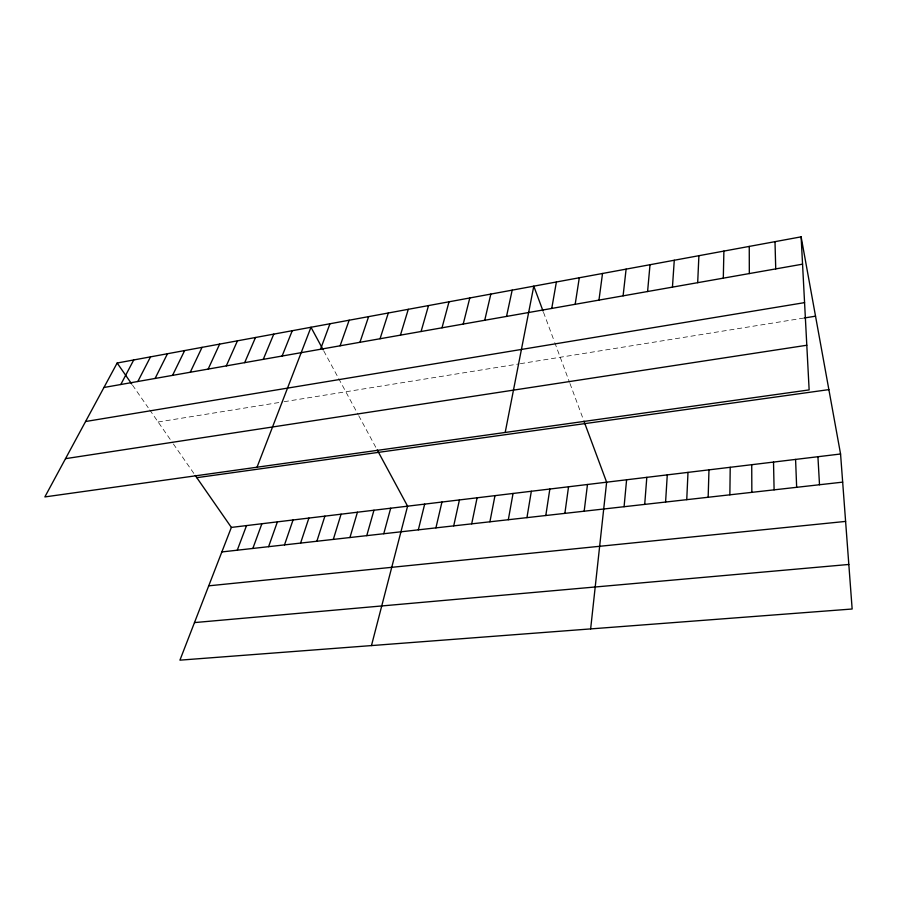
<?xml version="1.0" encoding="UTF-8"?>
<svg xmlns="http://www.w3.org/2000/svg" width="897" height="897" viewBox="0 0 897 897"><rect width="100%" height="100%" fill="white"/><g stroke="black" fill="none" stroke-linecap="round" stroke-linejoin="round"><path stroke-width="0.67" stroke-dasharray="4.49 3.36" d="M158.119 421.982L282.802 401.912M284.147 401.699L518.993 363.902M520.361 363.677L804.486 317.953M132.509 385.127L148.207 407.72M149.732 409.907L172.616 442.849M173.368 443.937L194.47 474.3M323.772 350.951L337.407 376.202M338.696 378.601L358.094 414.515M358.733 415.692L376.549 448.702M543.515 312.324L553.853 340.154M554.761 342.598L569.483 382.212M569.965 383.512L583.499 419.919"/><path stroke-width="1.35" d="M729.866 494.819L730.214 467.292M723.307 278.16L723.89 251.093M708.159 497.263L708.978 469.849M686.743 499.674L687.999 472.383M697.687 282.678L698.898 255.701M665.585 502.051L667.278 474.872M672.447 287.13L674.275 260.242M644.708 504.394L646.815 477.339M647.589 291.525L650.011 264.716M624.077 506.715L626.599 479.772M590.641 628.909L606.63 482.182L583.947 421.153M623.101 295.842L626.106 269.134M584.171 511.2L587.479 484.492M598.961 300.103L602.526 273.484M564.875 513.376L568.541 486.768M545.802 515.517L549.839 489.033M575.179 304.307L579.294 277.767M526.943 517.636L531.338 491.253M551.745 308.445L556.387 281.994M508.319 519.733L513.05 493.462M505.19 432.466L533.793 286.165L543.033 311.035M489.908 521.796L494.976 495.637M471.699 523.848L477.103 497.79M506.536 316.417L512.176 290.146M453.714 525.866L459.432 499.921M435.92 527.873L441.952 502.028M484.728 320.274L490.838 294.081M418.338 529.847L424.673 504.114M463.222 324.064L469.793 297.972M371.47 645.582L407.586 506.166L377.211 449.913M442.008 327.809L449.016 301.796M383.759 533.737L390.688 508.207M366.75 535.644L373.971 510.225M421.074 331.509L428.519 305.585M349.942 537.538L357.432 512.209M400.432 335.153L408.292 309.308M333.314 539.4L341.073 514.183M316.865 541.25L324.893 516.134M380.048 338.752L388.323 312.997M300.596 543.077L308.893 518.062M359.944 342.295L368.611 316.63M284.506 544.894L293.05 519.968M268.595 546.677L277.386 521.863M340.098 345.805L349.157 320.218M252.842 548.448L261.879 523.736M320.521 349.258L329.95 323.761M237.268 550.197L246.54 525.575M257.024 467.214L310.979 327.259L323.144 349.785M195.243 475.432L231.359 527.414L179.927 660.158L852.15 609.007L840.567 453.994L801.122 236.842L117.159 363.016L44.85 496.927L809.139 389.903L801.122 236.842M282.107 356.042L292.254 330.713M263.258 359.361L273.764 334.133M244.668 362.646L255.499 337.496M226.302 365.886L237.458 340.826M208.16 369.093L219.642 344.112M190.254 372.255L202.038 347.363M172.56 375.372L184.647 350.57M155.091 378.456L167.47 353.732M137.835 381.505L150.505 356.871M120.792 384.51L133.731 359.966M103.951 387.482L802.557 264.166M85.574 421.512L804.575 302.625M804.486 317.953L815.541 316.181M65.515 458.659L806.807 345.255M196.802 477.675L828.873 389.612M231.359 527.414L840.567 453.994M221.851 551.935L842.675 482.138M208.721 585.831L845.602 521.415M194.481 622.585L848.82 564.46M117.159 363.016L131.713 383.972M817.929 456.719L819.51 484.739M795.583 459.41L796.659 487.318M774.997 241.663L775.737 268.898M773.517 462.067L774.1 489.852M751.731 464.702L751.843 492.352M749.253 246.417L749.32 273.563"/></g></svg>
